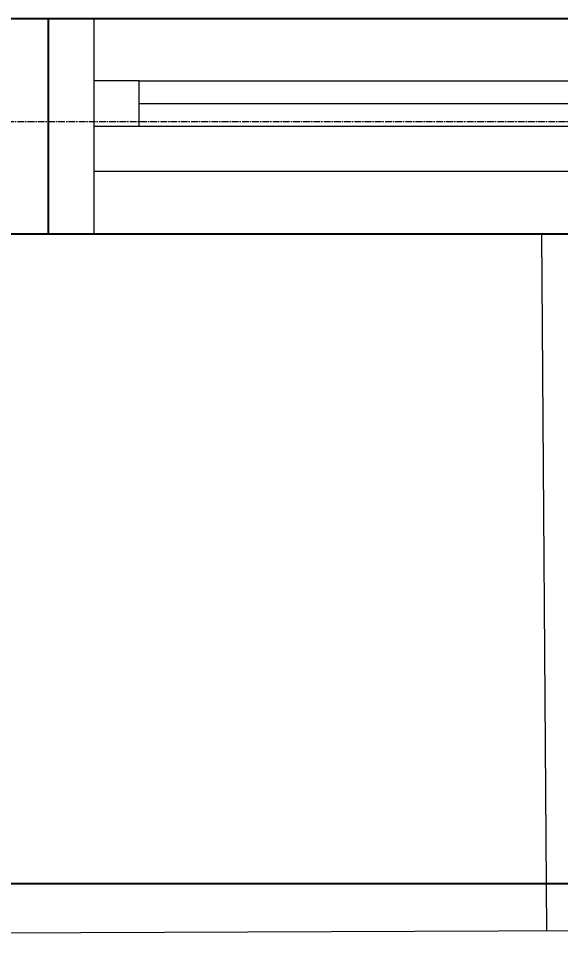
# Model space of a CAD drawing. Header units: millimetres. Extents: x -425671 to 598394, y -194194 to 343585.
# Drawn here: x 47842 to 48421, y 122647 to 123626 of the extents above; entities that cross this region are included whole.
import ezdxf

# ---------------------------------------------------------------- set-up
doc = ezdxf.new("R2010")
doc.units = ezdxf.units.MM
doc.linetypes.add('ACAD_ISO10W100', pattern=[18, 12, -3, 0, -3])
for name, color, linetype, lineweight in [('230mm Wall', 250, 'Continuous', 25), ('Centre line', 30, 'Continuous', 9), ('Furniture', 250, 'Continuous', 5), ('Railing', 250, 'Continuous', 9), ('S-DIM', 30, 'Continuous', 13), ('window', 250, 'Continuous', 13)]:
    doc.layers.add(name, color=color, linetype=linetype, lineweight=lineweight)
doc.styles.get("Standard").update_dxf_attribs({"font": 'arial.ttf'})
doc.dimstyles.new('ISO-25', dxfattribs={"dimtxt": 200, "dimasz": 180, "dimexe": 1.25, "dimexo": 0.625, "dimtad": 1, "dimtxsty": 'Standard', "dimblk": 'DOT', "dimcen": 2.5, "dimadec": 0, "dimazin": 0, "dimtfac": 1, "dimtmove": 0, "dimatfit": 3, "dimfxl": 0, "dimarcsym": 0})

# ---------------------------------------------------------------- blocks, each defined once
blk = doc.blocks.new('WINODO1')
at = {"layer": 'window', "linetype": 'Continuous'}
for p, q in [((2471212539.72, 936769700.07), (2471212491.33, 936769700.07)), ((2471212491.33, 936769700.07), (2471212491.33, 936769470.07)), ((2471212539.72, 936769700.07), (2471212539.72, 936769470.07)), ((2471212539.72, 936769470.07), (2471212491.33, 936769470.07))]:
    blk.add_line(p, q, dxfattribs=at)
at = {"layer": 'window'}
for p, q in [((2471212539.72, 936769700.07), (2471213942.94, 936769700.07)), ((2471212588.11, 936769633.45), (2471213217.14, 936769633.45)), ((2471212588.11, 936769585.07), (2471213217.14, 936769585.07)), ((2471213241.33, 936769536.68), (2471212539.72, 936769536.68)), ((2471212539.72, 936769470.07), (2471213942.94, 936769470.07))]:
    blk.add_line(p, q, dxfattribs=at)
at = {"layer": 'window', "color": 4}
blk.add_line((2471212588.11, 936769609.26), (2471213217.14, 936769609.26), dxfattribs=at)
at = {"layer": 'window'}
blk.add_lwpolyline([(2471212539.72, 936769585.07), (2471212588.11, 936769585.07), (2471212588.11, 936769633.45), (2471212539.72, 936769633.45)], close=True, dxfattribs=at)
blk = doc.blocks.new('Working Table')
at = {"layer": 'Furniture'}
for p, q in [((3476653.01, 857103.69), (3479203.22, 857103.69)), ((3477911.83, 857103.69), (3477906.39, 856359.82)), ((3476647.62, 856364.79), (3479198.01, 856355.11))]:
    blk.add_line(p, q, dxfattribs=at)
blk = doc.blocks.new('_Dot')
at = {"color": 0, "linetype": 'ByBlock', "lineweight": -2}
blk.add_line((-0.5, 0), (-1, 0), dxfattribs=at)
at = {"color": 0, "linetype": 'ByBlock', "const_width": 0.5}
blk.add_lwpolyline([(-0.25, 0, 1), (0.25, 0, 1)], format="xyb", close=True, dxfattribs=at)
blk = doc.blocks.new('*D231')
at = {"layer": 'Defpoints', "color": 0, "transparency": 16777216}
for p in [(47109.03, 123396.02), (56469.03, 123396.02), (56469.03, 122703.1)]:
    blk.add_point(p, dxfattribs=at)
at = {"layer": 'S-DIM', "color": 0, "lineweight": -2, "transparency": 16777216}
for p, q in [((47109.03, 123395.39), (47109.03, 122701.85)), ((56469.03, 123395.39), (56469.03, 122701.85)), ((47209.03, 122703.1), (56369.03, 122703.1))]:
    blk.add_line(p, q, dxfattribs=at)
at = {"layer": 'S-DIM', "color": 0, "lineweight": -2, "transparency": 16777216, "xscale": 100, "yscale": 100, "zscale": 100, "rotation": 180}
blk.add_blockref('_Dot', (47109.03, 122703.1), dxfattribs=at)
at = {"layer": 'S-DIM', "color": 0, "lineweight": -2, "transparency": 16777216, "xscale": 100, "yscale": 100, "zscale": 100}
blk.add_blockref('_Dot', (56469.03, 122703.1), dxfattribs=at)
at = {"layer": 'S-DIM', "color": 0, "transparency": 16777216, "insert": (51789.03, 122805.91), "char_height": 200, "attachment_point": 5}
blk.add_mtext('9360', dxfattribs=at)

msp = doc.modelspace()

# ---------------------------------------------------------------- linework, layer by layer
at = {"layer": '230mm Wall'}
for p, q in [((46959.03, 123626.016), (52999.03, 123626.016)), ((47874.029, 123396.016), (47874.029, 123626.016)), ((46959.03, 123396.016), (52999.03, 123396.016))]:
    msp.add_line(p, q, dxfattribs=at)
at = {"layer": 'Centre line', "linetype": 'ACAD_ISO10W100', "ltscale": 0.6}
msp.add_line((37039.03, 123516.016), (63039.03, 123516.016), dxfattribs=at)

# ---------------------------------------------------------------- block references
at = {"layer": 'Railing', "xscale": -1}
msp.add_blockref('Working Table', (3526312.248, -733707.676), dxfattribs=at)
at = {"layer": 'window', "linetype": 'Continuous'}
msp.add_blockref('WINODO1', (-2471164617.302, -936646074.05), dxfattribs=at)

# ---------------------------------------------------------------- dimensions: what is measured, and where the dimension line sits
at = {"layer": 'S-DIM'}
dim = msp.add_linear_dim(base=(56469.03, 122703.097), p1=(47109.03, 123396.016), p2=(56469.03, 123396.016), dimstyle='ISO-25', override={"dimasz": 100}, dxfattribs=at)
dim.commit()
dim.dimension.update_dxf_attribs({"geometry": '*D231', "text_midpoint": (51789.03, 122805.905)})

doc.saveas('drawing.dxf')
